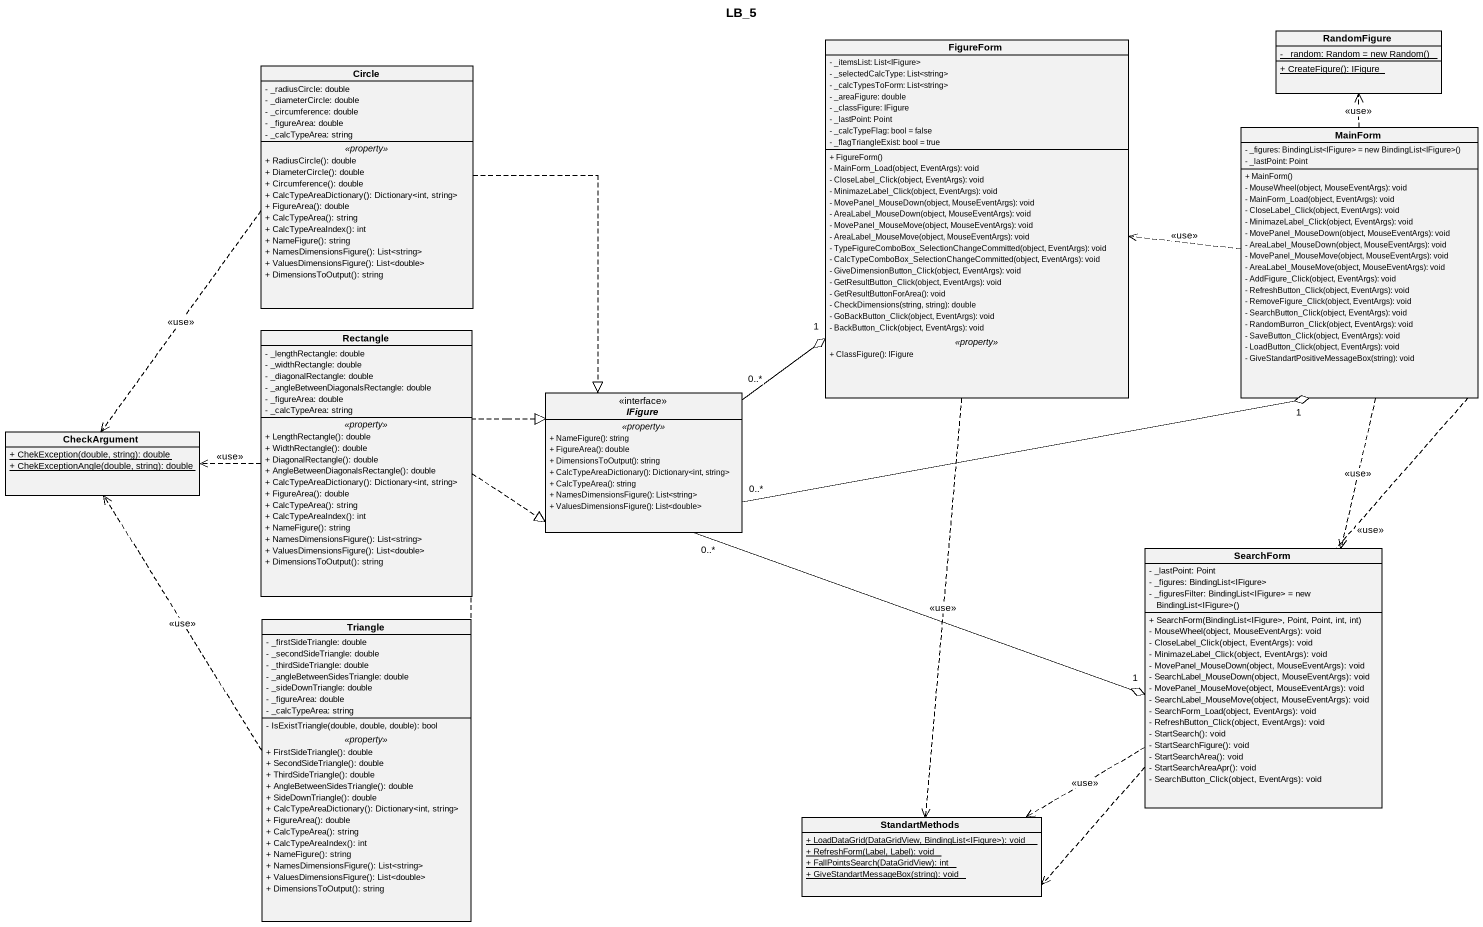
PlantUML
@startuml
title LB_5
hide circle
hide empty members
skinparam classAttributeIconSize 0
class FigureForm {
  - _itemsList: List<IFigure>
  - _selectedCalcType: List<string>
  - _calcTypesToForm: List<string>
  - _areaFigure: double
  - _classFigure: IFigure
  - _lastPoint: Point
  - _calcTypeFlag: bool = false
  - _flagTriangleExist: bool = true
  --
  + FigureForm()
  - MainForm_Load(object, EventArgs): void
  - CloseLabel_Click(object, EventArgs): void
  - MinimazeLabel_Click(object, EventArgs): void
  - MovePanel_MouseDown(object, MouseEventArgs): void
  - AreaLabel_MouseDown(object, MouseEventArgs): void
  - MovePanel_MouseMove(object, MouseEventArgs): void
  - AreaLabel_MouseMove(object, MouseEventArgs): void
  - TypeFigureComboBox_SelectionChangeCommitted(object, EventArgs): void
  - CalcTypeComboBox_SelectionChangeCommitted(object, EventArgs): void
  - GiveDimensionButton_Click(object, EventArgs): void
  - GetResultButton_Click(object, EventArgs): void
  - GetResultButtonForArea(): void
  - CheckDimensions(string, string): double
  - GoBackButton_Click(object, EventArgs): void
  - BackButton_Click(object, EventArgs): void
  .. <<property>> ..
  + ClassFigure(): IFigure
}
class RandomFigure {
  {static} {field} - _random: Random = new Random()
  {static} + CreateFigure(): IFigure
}
class "Circle" as Circle_ {
  - _radiusCircle: double
  - _diameterCircle: double
  - _circumference: double
  - _figureArea: double
  - _calcTypeArea: string
  .. <<property>> ..
  + RadiusCircle(): double
  + DiameterCircle(): double
  + Circumference(): double
  + CalcTypeAreaDictionary(): Dictionary<int, string>
  + FigureArea(): double
  + CalcTypeArea(): string
  + CalcTypeAreaIndex(): int
  + NameFigure(): string
  + NamesDimensionsFigure(): List<string>
  + ValuesDimensionsFigure(): List<double>
  + DimensionsToOutput(): string
}
class MainForm {
  {field} - _figures: BindingList<IFigure> = new BindingList<IFigure>()
  - _lastPoint: Point
  + MainForm()
  - MouseWheel(object, MouseEventArgs): void
  - MainForm_Load(object, EventArgs): void
  - CloseLabel_Click(object, EventArgs): void
  - MinimazeLabel_Click(object, EventArgs): void
  - MovePanel_MouseDown(object, MouseEventArgs): void
  - AreaLabel_MouseDown(object, MouseEventArgs): void
  - MovePanel_MouseMove(object, MouseEventArgs): void
  - AreaLabel_MouseMove(object, MouseEventArgs): void
  - AddFigure_Click(object, EventArgs): void
  - RefreshButton_Click(object, EventArgs): void
  - RemoveFigure_Click(object, EventArgs): void
  - SearchButton_Click(object, EventArgs): void
  - RandomBurron_Click(object, EventArgs): void
  - SaveButton_Click(object, EventArgs): void
  - LoadButton_Click(object, EventArgs): void
  - GiveStandartPositiveMessageBox(string): void
}
class "Rectangle" as Rectangle_ {
  - _lengthRectangle: double
  - _widthRectangle: double
  - _diagonalRectangle: double
  - _angleBetweenDiagonalsRectangle: double
  - _figureArea: double
  - _calcTypeArea: string
  .. <<property>> ..
  + LengthRectangle(): double
  + WidthRectangle(): double
  + DiagonalRectangle(): double
  + AngleBetweenDiagonalsRectangle(): double
  + CalcTypeAreaDictionary(): Dictionary<int, string>
  + FigureArea(): double
  + CalcTypeArea(): string
  + CalcTypeAreaIndex(): int
  + NameFigure(): string
  + NamesDimensionsFigure(): List<string>
  + ValuesDimensionsFigure(): List<double>
  + DimensionsToOutput(): string
}
interface IFigure {
  .. <<property>> ..
  + NameFigure(): string
  + FigureArea(): double
  + DimensionsToOutput(): string
  + CalcTypeAreaDictionary(): Dictionary<int, string>
  + CalcTypeArea(): string
  + NamesDimensionsFigure(): List<string>
  + ValuesDimensionsFigure(): List<double>
}
class CheckArgument {
  {static} + ChekException(double, string): double
  {static} + ChekExceptionAngle(double, string): double
}
class SearchForm {
  - _lastPoint: Point
  - _figures: BindingList<IFigure>
  {field} - _figuresFilter: BindingList<IFigure> = new BindingList<IFigure>()
  + SearchForm(BindingList<IFigure>, Point, Point, int, int)
  - MouseWheel(object, MouseEventArgs): void
  - CloseLabel_Click(object, EventArgs): void
  - MinimazeLabel_Click(object, EventArgs): void
  - MovePanel_MouseDown(object, MouseEventArgs): void
  - SearchLabel_MouseDown(object, MouseEventArgs): void
  - MovePanel_MouseMove(object, MouseEventArgs): void
  - SearchLabel_MouseMove(object, MouseEventArgs): void
  - SearchForm_Load(object, EventArgs): void
  - RefreshButton_Click(object, EventArgs): void
  - StartSearch(): void
  - StartSearchFigure(): void
  - StartSearchArea(): void
  - StartSearchAreaApr(): void
  - SearchButton_Click(object, EventArgs): void
}
class Triangle {
  - _firstSideTriangle: double
  - _secondSideTriangle: double
  - _thirdSideTriangle: double
  - _angleBetweenSidesTriangle: double
  - _sideDownTriangle: double
  - _figureArea: double
  - _calcTypeArea: string
  --
  - IsExistTriangle(double, double, double): bool
  .. <<property>> ..
  + FirstSideTriangle(): double
  + SecondSideTriangle(): double
  + ThirdSideTriangle(): double
  + AngleBetweenSidesTriangle(): double
  + SideDownTriangle(): double
  + CalcTypeAreaDictionary(): Dictionary<int, string>
  + FigureArea(): double
  + CalcTypeArea(): string
  + CalcTypeAreaIndex(): int
  + NameFigure(): string
  + NamesDimensionsFigure(): List<string>
  + ValuesDimensionsFigure(): List<double>
  + DimensionsToOutput(): string
}
class StandartMethods {
  {static} + LoadDataGrid(DataGridView, BindingList<IFigure>): void
  {static} + RefreshForm(Label, Label): void
  {static} + FallPointsSearch(DataGridView): int
  {static} + GiveStandartMessageBox(string): void
}
FigureForm ..> StandartMethods : <<use>>
Circle_ ..|> IFigure
Circle_ ..> CheckArgument : <<use>>
MainForm .left.> FigureForm : <<use>>
MainForm .up.> RandomFigure : <<use>>
MainForm ..> SearchForm : <<use>>
MainForm ..> StandartMethods : <<use>>
Rectangle_ .right.|> IFigure
Rectangle_ .left.> CheckArgument : <<use>>
IFigure "0..*" -up-o "1" FigureForm
IFigure "0..*" -right-o "1" MainForm
IFigure "0..*" -right-o "1" SearchForm
SearchForm .left.> StandartMethods : <<use>>
Triangle .up.|> IFigure
Triangle .up.> CheckArgument : <<use>>
@enduml
